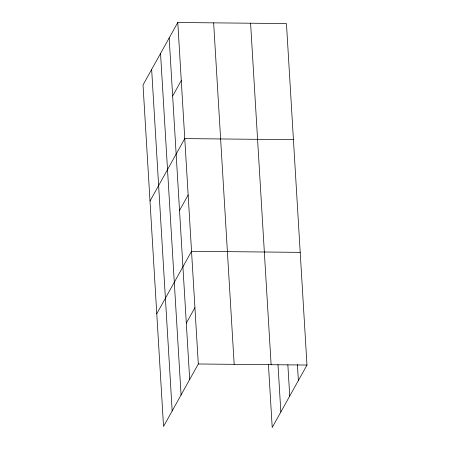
<?xml version="1.0" encoding="UTF-8"?>
<svg xmlns="http://www.w3.org/2000/svg" width="450" height="450" viewBox="0 0 450 450"><rect width="100%" height="100%" fill="white"/><g stroke="black" fill="none" stroke-linecap="round" stroke-linejoin="round"><path stroke-width="0.67" d="M177.784 22.5L143.021 84.949L163.547 426.431L198.309 363.983L177.784 22.5L286.453 23.569L306.979 365.051L272.216 427.5L268.414 364.202M172.654 96.036L181.271 80.55M150.002 201.054L184.764 138.606L293.428 139.669M179.533 210.431L188.151 194.951M156.774 313.746L191.537 251.291L300.201 252.36M186.306 323.123L194.923 307.637M198.309 363.983L306.979 365.051M297.399 364.534L298.361 380.531M287.848 364.731L289.733 396.034M277.999 364.697L280.845 412.003M250.594 23.214L271.114 364.697M213.643 22.854L234.169 364.337M169.166 37.98L189.692 379.463M160.537 53.483L181.063 394.965M151.65 69.452L172.176 410.934"/></g></svg>
